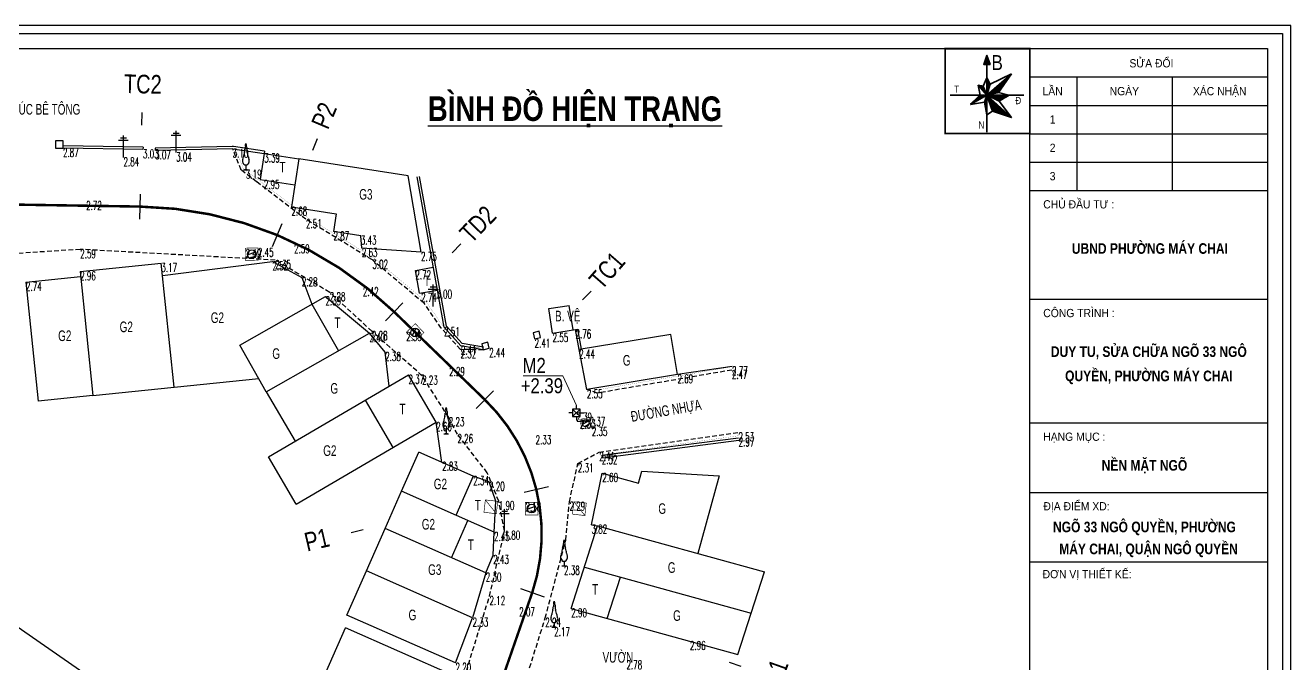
# Model space of a CAD drawing. Header units: millimetres. Extents: x 599607 to 1199256, y 2309327 to 4618784.
# Drawn here: x 1198620.4 to 1198722, y 4618589.2 to 4618640.5 of the extents above; entities that cross this region are included whole.
import ezdxf
from ezdxf.enums import TextEntityAlignment as Align

# ---------------------------------------------------------------- set-up
doc = ezdxf.new("R2010")
doc.units = ezdxf.units.MM
doc.linetypes.add('DASHDOT', pattern=[1, 0.5, -0.25, 0, -0.25])
doc.linetypes.add('DASHED', pattern=[19.05, 12.7, -6.35])
for name, color, linetype in [('BT7-THAY', 7, 'Continuous'), ('CAY', 3, 'Continuous'), ('cd', 7, 'Continuous'), ('chu', 6, 'Continuous'), ('coc', 1, 'Continuous'), ('Coc tren tuyen', 3, 'Continuous'), ('Docao', 22, 'Continuous'), ('ENTTNTHIETKE1', 2, 'Continuous'), ('GA', 7, 'Continuous'), ('KHUNGTEN', 5, 'Continuous'), ('NOI', 2, 'Continuous'), ('T.bao', 6, 'Continuous'), ('thep', 2, 'Continuous'), ('TXT', 5, 'Continuous')]:
    doc.layers.add(name, color=color, linetype=linetype)
doc.layers.add('KCS_Plotter', color=11, linetype='Continuous', plot=False)
for name, color, linetype, lineweight in [('Khung', 1, 'Continuous', 35), ('Khungbo', 32, 'Continuous', 25), ('LC Dim', 8, 'Continuous', 18), ('LC Net dam 1', 30, 'Continuous', 30), ('LC Net truc', 79, 'DASHDOT', 13), ('LC Text2', 7, 'Continuous', 25)]:
    doc.layers.add(name, color=color, linetype=linetype, lineweight=lineweight)
doc.styles.add('LC 1', font='')
doc.styles.add('LC3', font='', dxfattribs={"width": 0.8})
doc.styles.get("Standard").update_dxf_attribs({"font": 'RomanS'})
doc.styles.add('style1', font='')
doc.styles.add('T2', font='', dxfattribs={"width": 0.8})
doc.styles.add('Ten duong', font='', dxfattribs={"width": 0.85})
doc.styles.add('VnAvantH-B', font='')
doc.styles.get('LC 1').set_extended_font_data('.VnAvantH', bold=True)
doc.styles.get('LC3').set_extended_font_data('.VnArialH', bold=True)
doc.styles.get('style1').set_extended_font_data('.VnAvantH')
doc.styles.get('T2').set_extended_font_data('.VnArialH')
doc.styles.get('Ten duong').set_extended_font_data('.VnBlackH')
doc.styles.get('VnAvantH-B').set_extended_font_data('.VnAvantH', bold=True)
pattern_1 = [(45, (1198617.5965223, 4618579.6919348), (-0.00212132533, 0.00212132533), [])]

# ---------------------------------------------------------------- blocks, each defined once
blk = doc.blocks.new('cdien')
at = {"layer": 'cd', "extrusion": (-0.000518657, 0.000768986, 1)}
for p, q in [((-0.8, 2.78, 0), (0.76, 2.78, 0)), ((-0.46, 3.14, 0), (0.49, 3.14, 0)), ((0, 0), (0, 3.5, 0))]:
    blk.add_line(p, q, dxfattribs=at)
blk = doc.blocks.new('cay')
at = {"layer": 'CAY', "color": 3, "extrusion": (-0.000518657, 0.000768986, 1)}
for p, q in [((-0.2, 0, 0), (0.2, 0, 0)), ((-0.02, 0.76, 0), (-0.02, 0, 0)), ((-0.38, -0.01, 0), (0.36, -0.01, 0))]:
    blk.add_line(p, q, dxfattribs=at)
blk.add_lwpolyline([(-0.06, 3.91), (-0.02, 4.2), (0.02, 3.91, 0.060426), (0.05, 3.76, -0.106971), (0.13, 3.29, 0.106991), (0.2, 2.82)], format="xyb", dxfattribs=at)
for centre, radius, start, end in [((2.45, 1.79), 2.88, 159.0493, 175.3553), ((-1.29, 3.22), 1.12, 339.0493, 3.4768), ((0.96, 3.36), 1.12, 159.0538, 183.4768), ((-0.67, 3.98), 0.619, 339.0538, 352.8855), ((-2.49, 1.79), 2.88, 4.6759, 20.9819), ((-0.04, 1.39), 0.539, 154.1495, 205.8817), ((-1.53, 2.12), 1.12, 334.1495, 355.3553), ((0.91, 1.85), 1.59, 205.8817, 218.192), ((-0.1, 1.06), 0.312, 218.192, 284.9931), ((0.06, 1.06), 0.312, 255.038, 321.8392), ((-0.94, 1.85), 1.59, 321.8392, 334.1495), ((1.5, 2.12), 1.12, 184.6759, 205.8817), ((0, 1.39), 0.539, 334.1495, 25.8817)]:
    blk.add_arc(centre, radius, start, end, dxfattribs=at)
blk = doc.blocks.new('TIEUDE1')
at = {"layer": 'LC Text2', "color": 7, "style": 'LC 1'}
blk.add_attdef('TIªU§Ò', text='', height=5, dxfattribs=at).set_placement((0, 0), align=Align.BOTTOM_CENTER)
blk.add_attdef('TL', text='', height=3, dxfattribs=at).set_placement((0, -2), align=Align.TOP_CENTER)
blk = doc.blocks.new('coctrentuyen')
at = {"layer": 'Coc tren tuyen'}
for p, q in [((-8.57, 97.67), (-8.55, 98.67)), ((5.16, 95.66, -2.68), (5.54, 96.59, -2.68)), ((16.33, 87.43), (17.03, 88.15)), ((26.78, 83.64), (27.48, 84.35)), ((-39.07, 79.3), (-39.19, 80.3)), ((-27.57, 78.01), (-27.62, 79.01)), ((8.22, 64.99), (9.19, 65.22)), ((38.56, 54.58), (39.5, 54.25)), ((33.91, 41.2), (34.85, 40.87)), ((28.77, 26.6), (29.68, 26.19)), ((-10.84, 25.62), (-9.91, 25.24)), ((-0.48, 0.14), (0.48, -0.14)), ((16.06, -4.75, -2.74), (17.02, -5.03, -2.74))]:
    blk.add_line(p, q, dxfattribs=at)
for points in [[(-28.18, 90.44), (-28.28, 92.44)], [(-8.73, 90.13), (-8.68, 92.13)], [(-40.23, 88.93), (-40.46, 90.91)], [(10.99, 81.97), (12.38, 83.4)], [(18.26, 74.93), (19.65, 76.36)], [(22.11, 68.22), (24.06, 68.67)], [(21.82, 60.49), (23.71, 59.83)], [(17.17, 47.11), (19.06, 46.45)], [(12.55, 33.81), (14.38, 32.99)], [(4.64, 19.22), (6.49, 18.46)]]:
    blk.add_lwpolyline(points, dxfattribs=at)
at = {"layer": 'Coc tren tuyen', "elevation": -2.68}
blk.add_lwpolyline([(1.91, 87.92), (2.68, 89.77)], dxfattribs=at)
at = {"layer": 'LC Net truc', "color": 1, "ltscale": 4, "extrusion": (0, 0, -1)}
blk.add_lwpolyline([(40.34, 89.92, 0.2, 0.2, 0), (28.23, 91.44, 0.2, 0.2, 0), (8.71, 91.13, 0.2, 0.2, 0.190594), (-11.68, 82.68, 0.2, 0.2, 0), (-18.95, 75.64, 0.2, 0.2, 0.287747), (-22.76, 60.16, 0.2, 0.2, 0), (-13.46, 33.4, 0.2, 0.2, 0), (-5.57, 18.84, 0.2, 0.2, 0), (0, 0, 0, 0, 0)], format="xyseb", dxfattribs=at)
at = {"layer": 'Coc tren tuyen', "char_height": 1.5, "attachment_point": 1}
for s, insert, width, rotation in [('\\Fviet buddy.shx;\\W0.8000000000;\\T1.0000000000;\\o\\lTC2', (-9.99, 101.74), 5.3333, 358.7881), ('\\Fviet buddy.shx;\\W0.8000000000;\\T1.0000000000;\\o\\lP2', (4.98, 97.82, -2.68), 3.9619, 67.2156), ('\\Fviet buddy.shx;\\W0.8000000000;\\T1.0000000000;\\o\\lTD2', (16.8, 89.16), 5.3333, 45.6432), ('\\Fviet buddy.shx;\\W0.8000000000;\\T1.0000000000;\\o\\lTC1', (27.2, 85.36), 4.6476, 48.9036), ('\\Fviet buddy.shx;\\W0.8000000000;\\T1.0000000000;\\o\\l6', (-39.12, 77.6), 2.2857, 6.8516), ('\\Fviet buddy.shx;\\W0.8000000000;\\T1.0000000000;\\o\\l5', (-28.03, 76.93), 2.3619, 2.8244), ('\\Fviet buddy.shx;\\W0.8000000000;\\T1.0000000000;\\o\\lP1', (4.35, 64.91), 3.2762, 13.0894), ('\\Fviet buddy.shx;\\W0.8000000000;\\T1.0000000000;\\o\\lTD1', (40.93, 52.08), 4.6476, 70.5621), ('\\Fviet buddy.shx;\\W0.8000000000;\\T1.0000000000;\\o\\l4', (35.84, 39.91), 2.4381, 70.5446), ('\\Fviet buddy.shx;\\W0.8000000000;\\T1.0000000000;\\o\\l2', (-14.04, 26.37), 2.3619, 67.5359), ('\\Fviet buddy.shx;\\W0.8000000000;\\T1.0000000000;\\o\\l3', (30.56, 25.01), 2.3619, 66.0391), ('\\Fviet buddy.shx;\\W0.8000000000;\\T1.0000000000;\\o\\l1', (18.17, -5.57, -2.74), 1.6762, 73.5383)]:
    blk.add_mtext(s, dxfattribs=dict(at, insert=insert, width=width, rotation=rotation))
blk = doc.blocks.new('khung vpn')
at = {"layer": 'Defpoints'}
for p, q in [((52556.46, -4195.446), (52498.758, -4195.446)), ((52556.46, -4235.276), (52556.46, -4195.446))]:
    blk.add_line(p, q, dxfattribs=at)
at = {"layer": 'KHUNGTEN'}
blk.add_lwpolyline([(52556.243, -4234.885), (52502.048, -4234.885), (52502.048, -4195.662), (52556.243, -4195.662)], close=True, dxfattribs=at)
at = {"layer": 'T.bao'}
for p, q in [((52549.443, -4196.835), (52555.832, -4196.835)), ((52550.703, -4196.835), (52550.703, -4199.885)), ((52553.267, -4196.835), (52553.267, -4199.885)), ((52549.443, -4197.598), (52555.832, -4197.598)), ((52549.443, -4198.36), (52555.832, -4198.36)), ((52549.443, -4199.123), (52555.832, -4199.123))]:
    blk.add_line(p, q, dxfattribs=at)
at = {"layer": 'thep'}
for p, q in [((52549.443, -4199.885), (52555.832, -4199.885)), ((52549.443, -4202.81), (52555.832, -4202.81)), ((52549.443, -4206.138), (52555.832, -4206.138)), ((52549.443, -4208.009), (52555.832, -4208.009)), ((52549.443, -4209.881), (52555.832, -4209.881))]:
    blk.add_line(p, q, dxfattribs=at)
for points in [[(52555.832, -4234.474), (52502.459, -4234.474), (52502.459, -4196.073), (52555.832, -4196.073)], [(52555.832, -4196.073), (52555.832, -4234.474), (52549.443, -4234.474), (52549.443, -4196.073)]]:
    blk.add_lwpolyline(points, close=True, dxfattribs=at)
at = {"layer": 'TXT', "linetype": 'Continuous'}
blk.add_line((52555.832, -4196.073), (52555.832, -4234.474), dxfattribs=at)
at = {"layer": 'BT7-THAY', "linetype": 'ByBlock', "style": 'VnAvantH-B', "width": 0.85}
for s, p in [('ubnd ph\xadêng m¸y chai', (52552.67, -4201.592)), ('nÒn mÆt ngâ', (52552.525, -4207.424)), ('ngâ 33 ng« quyÒn, PH¦êNG', (52552.525, -4209.082)), ('m¸y chai, quËn ng« quyÒn', (52552.634, -4209.673))]:
    blk.add_text(s, height=0.28512, dxfattribs=at).set_placement(p, align=Align.CENTER)
at = {"layer": 'BT7-THAY', "insert": (52552.643, -4204.081), "char_height": 0.28512, "width": 6.5241, "attachment_point": 2, "line_spacing_factor": 1.372151, "style": 'VnAvantH-B'}
blk.add_mtext('{\\W0.85;duy tu, söa ch÷a NGâ 33 ng« quyÒn, PH¦êNG m¸y chai}', dxfattribs=at)
at = {"layer": 'TXT', "linetype": 'Continuous', "style": 'T2', "width": 0.9}
for s, height, p in [('söa ®æi', 0.2218, (52552.713, -4196.577)), ('lÇn', 0.2218, (52550.054, -4197.326)), ('ngµy', 0.2218, (52551.985, -4197.326)), ('x¸c nhËn', 0.2218, (52554.55, -4197.326)), ('1', 0.222, (52550.054, -4198.089)), ('2', 0.222, (52550.054, -4198.851)), ('3', 0.222, (52550.054, -4199.614))]:
    blk.add_text(s, height=height, dxfattribs=at).set_placement(p, align=Align.CENTER)
for s, height, p in [('chñ ®Çu t\xad :', 0.22181, (52549.802, -4200.371)), ('c«ng tr×nh :', 0.22181, (52549.802, -4203.296)), ('h¹ng môc :', 0.2218, (52549.802, -4206.623)), ('®Þa ®iÓm xd:', 0.22181, (52549.806, -4208.494)), ('®¬n vÞ thiÕt kÕ:', 0.22181, (52549.785, -4210.32))]:
    blk.add_text(s, height=height, dxfattribs=at).set_placement(p)

msp = doc.modelspace()

# ---------------------------------------------------------------- hatches: boundary and pattern name
at = {"layer": 'GA'}
h = msp.add_hatch(dxfattribs=at)
h.set_pattern_fill('ANSI31', color=5, scale=2.5, angle=334.90115, style=0)
h.set_pattern_definition([(19.901147, (1196634.95226, 4616724.28663), (-0.10637449, 0.29383791), [])])
h.paths.add_polyline_path([(1198638.964, 4618622.091, 1), (1198638.264, 4618622.082, 1)])
h = msp.add_hatch(dxfattribs=at)
h.set_pattern_fill('ANSI31', color=5, scale=2.5, angle=377.96656, style=0)
h.set_pattern_definition([(62.966558, (1198483.77947, 4615861.16647), (-0.278356685, 0.142034524), [])])
h.paths.add_polyline_path([(1198651.977, 4618616.059, 1), (1198651.471, 4618615.575, 1)])
h = msp.add_hatch(dxfattribs=at)
h.set_pattern_fill('ANSI31', color=5, scale=2, angle=346.24659, style=0)
h.set_pattern_definition([(31.24659, (1197392.48315, 4616804.62748), (-0.129680595, 0.213735685), [])])
h.paths.add_polyline_path([(1198665.69, 4618608.592, 1), (1198665.142, 4618608.475, 1)])
h = msp.add_hatch(dxfattribs=at)
h.set_pattern_fill('ANSI31', color=5, scale=2.5, angle=334.17455, style=0)
h.set_pattern_definition([(19.174545, (1196633.51054, 4616729.44383), (-0.102639704, 0.295163245), [])])
h.paths.add_polyline_path([(1198661.428, 4618601.682, 1), (1198660.728, 4618601.682, 1)])
at = {"layer": 'Khung'}
h = msp.add_hatch(dxfattribs=at)
h.set_pattern_fill('ANSI31', color=150, scale=0.024, style=0)
h.set_pattern_definition(pattern_1)
h.paths.add_polyline_path([(1198697.609, 4618638.044), (1198697.354, 4618637.315), (1198697.609, 4618637.315), (1198697.865, 4618637.315)])
h = msp.add_hatch(dxfattribs=at)
h.set_pattern_fill('ANSI31', color=150, scale=0.024, style=0)
h.set_pattern_definition(pattern_1)
h.paths.add_polyline_path([(1198699.592, 4618636.576), (1198697.609, 4618634.847), (1198697.609, 4618634.847), (1198698.535, 4618635.055)])
h = msp.add_hatch(dxfattribs=at)
h.set_pattern_fill('ANSI31', color=150, scale=0.024, style=0)
h.set_pattern_definition(pattern_1)
h.paths.add_polyline_path([(1198697.882, 4618635.748), (1198697.61, 4618636.251), (1198697.609, 4618636.249), (1198697.609, 4618634.847)])
h = msp.add_hatch(dxfattribs=at)
h.set_pattern_fill('ANSI31', color=150, scale=0.024, style=0)
h.set_pattern_definition(pattern_1)
h.paths.add_polyline_path([(1198697.609, 4618634.847), (1198697.06, 4618634.847), (1198696.287, 4618634.118)])
h = msp.add_hatch(dxfattribs=at)
h.set_pattern_fill('ANSI31', color=150, scale=0.024, style=0)
h.set_pattern_definition(pattern_1)
h.paths.add_polyline_path([(1198697.319, 4618635.583), (1198696.911, 4618635.646), (1198697.609, 4618634.847)])
h = msp.add_hatch(dxfattribs=at)
h.set_pattern_fill('ANSI31', color=150, scale=0.024, style=0)
h.set_pattern_definition(pattern_1)
h.paths.add_polyline_path([(1198697.609, 4618634.847), (1198697.42, 4618634.293), (1198697.609, 4618633.28), (1198697.609, 4618633.28)])
h = msp.add_hatch(dxfattribs=at)
h.set_pattern_fill('ANSI31', color=150, scale=0.024, style=0)
h.set_pattern_definition(pattern_1)
h.paths.add_polyline_path([(1198699.377, 4618634.846), (1198699.373, 4618634.847), (1198697.609, 4618634.847), (1198698.608, 4618634.373)])
h = msp.add_hatch(dxfattribs=at)
h.set_pattern_fill('ANSI31', color=150, scale=0.024, style=0)
h.set_pattern_definition(pattern_1)
h.paths.add_polyline_path([(1198699.592, 4618633.05), (1198697.609, 4618634.847), (1198698.054, 4618633.577)])

# ---------------------------------------------------------------- linework, layer by layer
at = {"layer": 'coc', "color": 1, "elevation": -0.353}
for points in [[(1198664.367, 4618609.364), (1198664.067, 4618609.364)], [(1198664.967, 4618609.664), (1198664.367, 4618609.064)], [(1198664.367, 4618609.664), (1198664.967, 4618609.064)], [(1198664.667, 4618609.664), (1198664.667, 4618609.964)], [(1198664.967, 4618609.364), (1198665.267, 4618609.364)], [(1198664.667, 4618609.064), (1198664.667, 4618608.764)]]:
    msp.add_lwpolyline(points, dxfattribs=at)
msp.add_lwpolyline([(1198664.367, 4618609.064), (1198664.967, 4618609.064), (1198664.967, 4618609.664), (1198664.367, 4618609.664)], close=True, dxfattribs=at)
at = {"layer": 'GA', "color": 5, "elevation": -2.744}
for points, const_width in [([(1198638.122, 4618621.579), (1198639.122, 4618621.59), (1198639.111, 4618622.59), (1198638.111, 4618622.579)], 0.05), ([(1198651.71, 4618615.11), (1198652.433, 4618615.801), (1198651.743, 4618616.524), (1198651.02, 4618615.833)], 0.05), ([(1198665.109, 4618608.058), (1198665.892, 4618608.224), (1198665.726, 4618609.007), (1198664.943, 4618608.841)], 0.04), ([(1198660.579, 4618601.181), (1198661.579, 4618601.18), (1198661.581, 4618602.18), (1198660.581, 4618602.181)], 0.05)]:
    msp.add_lwpolyline(points, close=True, dxfattribs=dict(at, const_width=const_width))
at = {"layer": 'GA', "color": 5}
for centre, radius in [((1198638.614, 4618622.087, -0.294), 0.35), ((1198651.724, 4618615.817, -0.359), 0.35), ((1198665.416, 4618608.534, -0.378), 0.28), ((1198661.078, 4618601.682, -0.56), 0.35)]:
    msp.add_circle(centre, radius, dxfattribs=at)
at = {"layer": 'KCS_Plotter'}
msp.add_line((1198549.897, 4618640.459), (1198721.987, 4618521.665), dxfattribs=at)
at = {"layer": 'Khung', "color": 0}
for p, q in [((1198697.319, 4618635.583, -2.744), (1198697.609, 4618636.249, -2.744)), ((1198697.609, 4618634.847, -2.744), (1198699.592, 4618636.576, -2.744)), ((1198697.609, 4618636.252, -2.744), (1198697.882, 4618635.748, -2.744)), ((1198697.882, 4618635.748, -2.744), (1198699.592, 4618636.576, -2.744)), ((1198699.592, 4618636.576, -2.744), (1198698.535, 4618635.055, -2.744)), ((1198696.287, 4618634.118, -2.744), (1198697.06, 4618634.847, -2.744)), ((1198697.06, 4618634.847, -2.744), (1198696.911, 4618635.646, -2.744)), ((1198696.911, 4618635.646, -2.744), (1198697.319, 4618635.583, -2.744)), ((1198698.535, 4618635.055, -2.744), (1198699.373, 4618634.847, -2.744)), ((1198699.378, 4618634.847, -2.744), (1198698.608, 4618634.373, -2.744)), ((1198699.373, 4618634.847, -2.744), (1198699.378, 4618634.847, -2.744)), ((1198697.42, 4618634.293, -2.744), (1198696.287, 4618634.118, -2.744)), ((1198697.609, 4618633.277, -2.744), (1198697.42, 4618634.293, -2.744)), ((1198698.608, 4618634.373, -2.744), (1198699.592, 4618633.05, -2.744)), ((1198698.054, 4618633.577, -2.744), (1198697.609, 4618633.28, -2.744)), ((1198699.592, 4618633.05, -2.744), (1198698.054, 4618633.577, -2.744))]:
    msp.add_line(p, q, dxfattribs=at)
at = {"layer": 'Khung', "color": 0, "elevation": -2.744}
for points in [[(1198697.609, 4618638.044), (1198697.354, 4618637.315), (1198697.865, 4618637.315)], [(1198697.354, 4618637.315), (1198697.609, 4618638.044), (1198697.865, 4618637.315), (1198697.609, 4618637.315)]]:
    msp.add_lwpolyline(points, close=True, dxfattribs=at)
for points in [[(1198697.609, 4618637.315), (1198697.609, 4618631.892)], [(1198697.882, 4618635.748), (1198697.609, 4618634.847)], [(1198694.655, 4618634.847), (1198700.563, 4618634.847)], [(1198696.287, 4618634.118), (1198697.609, 4618634.847)], [(1198696.911, 4618635.646), (1198697.609, 4618634.847)], [(1198697.319, 4618635.583), (1198697.609, 4618634.847)], [(1198697.42, 4618634.293), (1198697.609, 4618634.847)], [(1198698.535, 4618635.055), (1198697.609, 4618634.847)], [(1198698.054, 4618633.577), (1198697.609, 4618634.847)], [(1198699.592, 4618633.05), (1198697.609, 4618634.847)], [(1198698.608, 4618634.373), (1198697.609, 4618634.847)]]:
    msp.add_lwpolyline(points, dxfattribs=at)
at = {"layer": 'Khungbo', "color": 0, "lineweight": 50, "const_width": 0.137, "elevation": -2.744}
msp.add_lwpolyline([(1198694.261, 4618631.785), (1198701.062, 4618631.785), (1198701.062, 4618638.585), (1198694.261, 4618638.585)], close=True, dxfattribs=at)
at = {"layer": 'LC Dim', "elevation": -2.744}
msp.add_lwpolyline([(1198664.667, 4618609.964), (1198663.578, 4618612.333), (1198660.397, 4618612.333)], dxfattribs=at)
at = {"layer": 'NOI'}
for p, q in [((1198656.391, 4618604.274, -0.4), (1198655.008, 4618601.142, -0.313)), ((1198657.661, 4618603.818, -0.542), (1198656.391, 4618604.274, -0.4)), ((1198658.214, 4618602.284, -2.744), (1198657.661, 4618603.818, -0.542)), ((1198658.063, 4618599.794, -0.446), (1198658.214, 4618602.284, -2.744))]:
    msp.add_line(p, q, dxfattribs=at)
at = {"layer": 'NOI', "elevation": -2.744}
for points in [[(1198622.872, 4618630.594), (1198623.472, 4618630.594), (1198623.472, 4618631.194), (1198622.872, 4618631.194)], [(1198661.317, 4618615.305), (1198661.802, 4618615.424), (1198661.684, 4618615.91), (1198661.198, 4618615.791)], [(1198657.187, 4618614.427), (1198657.673, 4618614.545), (1198657.554, 4618615.031), (1198657.068, 4618614.912)]]:
    msp.add_lwpolyline(points, close=True, dxfattribs=at)
for points in [[(1198629.892, 4618630.689), (1198623.475, 4618630.794)], [(1198629.892, 4618630.689), (1198629.889, 4618630.489)], [(1198629.889, 4618630.489), (1198623.472, 4618630.594)], [(1198630.86, 4618630.609), (1198630.865, 4618630.409)], [(1198637.089, 4618630.545), (1198630.865, 4618630.409)], [(1198637.089, 4618630.545), (1198639.616, 4618630.163)], [(1198639.616, 4618630.163), (1198639.298, 4618628.075)], [(1198639.645, 4618630.361), (1198639.615, 4618630.163)], [(1198639.616, 4618630.163), (1198642.393, 4618629.74)], [(1198642.393, 4618629.74), (1198641.807, 4618625.886)], [(1198651.167, 4618628.374), (1198642.393, 4618629.74)], [(1198639.298, 4618628.075), (1198642.075, 4618627.652)], [(1198652.204, 4618622.264), (1198651.167, 4618628.374)], [(1198657.187, 4618614.427), (1198655.401, 4618614.734), (1198654.051, 4618616.23), (1198651.892, 4618628.294)], [(1198657.221, 4618614.624), (1198655.503, 4618614.92), (1198654.237, 4618616.322), (1198652.089, 4618628.33)], [(1198641.807, 4618625.886), (1198645.393, 4618625.34)], [(1198645.393, 4618625.34), (1198645.176, 4618623.913)], [(1198652.204, 4618622.264), (1198647.45, 4618622.575), (1198647.37, 4618623.579), (1198645.176, 4618623.913)], [(1198624.846, 4618620.703), (1198631.361, 4618621.376)], [(1198624.846, 4618620.703), (1198625.873, 4618610.756)], [(1198632.388, 4618611.429), (1198631.361, 4618621.376)], [(1198631.463, 4618620.382), (1198640.274, 4618621.503)], [(1198640.274, 4618621.503), (1198642.64, 4618620.223), (1198643.449, 4618618.093)], [(1198651.749, 4618620.793), (1198653.188, 4618621.051)], [(1198652.077, 4618618.957), (1198651.749, 4618620.793)], [(1198620.499, 4618619.859), (1198624.886, 4618620.312)], [(1198620.499, 4618619.859), (1198621.486, 4618610.303)], [(1198637.659, 4618614.805), (1198644.534, 4618618.709)], [(1198644.534, 4618618.709), (1198648.06, 4618615.753)], [(1198652.077, 4618618.957), (1198653.517, 4618619.214)], [(1198643.449, 4618618.093), (1198645.578, 4618614.344)], [(1198662.446, 4618617.726), (1198664.099, 4618617.988)], [(1198662.76, 4618615.75), (1198662.446, 4618617.726)], [(1198664.413, 4618616.013), (1198664.099, 4618617.988)], [(1198639.788, 4618611.056), (1198648.06, 4618615.753)], [(1198649.637, 4618611.496), (1198649.322, 4618614.238), (1198648.06, 4618615.753)], [(1198662.76, 4618615.75), (1198664.6, 4618616.042)], [(1198664.6, 4618616.042), (1198664.796, 4618616.078)], [(1198664.889, 4618614.439), (1198664.6, 4618616.042)], [(1198665.085, 4618614.475), (1198664.796, 4618616.078)], [(1198672.247, 4618615.656), (1198664.889, 4618614.439)], [(1198672.779, 4618612.441), (1198672.247, 4618615.656)], [(1198639.788, 4618611.056), (1198637.659, 4618614.805)], [(1198665.517, 4618611.24), (1198664.889, 4618614.439)], [(1198639.969, 4618605.842), (1198651.191, 4618612.405)], [(1198653.413, 4618608.606), (1198651.191, 4618612.405)], [(1198672.779, 4618612.441), (1198665.517, 4618611.24)], [(1198677.162, 4618613.092), (1198672.779, 4618612.441)], [(1198625.873, 4618610.756), (1198632.388, 4618611.429)], [(1198632.388, 4618611.429), (1198639.178, 4618612.131)], [(1198625.873, 4618610.756), (1198621.486, 4618610.303)], [(1198639.788, 4618611.056), (1198642.106, 4618607.092)], [(1198649.96, 4618606.587), (1198647.738, 4618610.386)], [(1198642.191, 4618602.043), (1198653.413, 4618608.606)], [(1198653.878, 4618605.383), (1198653.413, 4618608.606)], [(1198666.75, 4618605.958), (1198677.689, 4618607.373)], [(1198666.775, 4618605.76), (1198677.714, 4618607.175)], [(1198642.191, 4618602.043), (1198639.969, 4618605.842)], [(1198650.634, 4618603.072), (1198652.016, 4618606.205)], [(1198656.391, 4618604.274), (1198652.016, 4618606.205)], [(1198666.775, 4618605.76), (1198666.75, 4618605.958)], [(1198665.879, 4618600.39), (1198666.75, 4618604.529)], [(1198666.75, 4618604.529), (1198669.641, 4618603.73)], [(1198669.641, 4618603.73), (1198669.913, 4618604.692), (1198676.122, 4618604.301), (1198674.404, 4618598.09)], [(1198649.319, 4618600.093), (1198650.634, 4618603.072)], [(1198658.063, 4618599.794), (1198650.634, 4618603.072)], [(1198654.649, 4618597.741), (1198655.963, 4618600.72)], [(1198664.256, 4618593.677), (1198666.372, 4618600.311)], [(1198665.879, 4618600.39), (1198666.372, 4618600.311)], [(1198666.372, 4618600.311), (1198679.752, 4618596.611)], [(1198647.813, 4618596.678), (1198649.319, 4618600.093)], [(1198657.394, 4618596.53), (1198649.319, 4618600.093)], [(1198657.394, 4618596.53), (1198657.994, 4618597.95), (1198658.063, 4618599.794)], [(1198646.253, 4618593.144), (1198647.813, 4618596.678)], [(1198656.339, 4618592.916), (1198647.813, 4618596.678)], [(1198657.394, 4618596.53), (1198656.339, 4618592.916)], [(1198665.314, 4618596.994), (1198678.693, 4618593.294)], [(1198667.149, 4618592.877), (1198668.208, 4618596.194)], [(1198677.635, 4618589.977), (1198679.752, 4618596.611)], [(1198654.967, 4618589.299), (1198646.253, 4618593.144)], [(1198664.256, 4618593.677), (1198677.635, 4618589.977)], [(1198639.611, 4618577.292), (1198646.148, 4618592.108)], [(1198654.862, 4618588.263), (1198646.148, 4618592.108)], [(1198654.967, 4618589.299), (1198656.339, 4618592.916)]]:
    msp.add_lwpolyline(points, dxfattribs=at)
msp.add_lwpolyline([(1198639.645, 4618630.361), (1198637.144, 4618630.739, 0.0429962), (1198637.058, 4618630.745), (1198630.86, 4618630.609)], format="xyb", dxfattribs=at)
at = {"layer": 'NOI', "color": 3, "linetype": 'DASHED', "ltscale": 0.03, "elevation": -2.744}
for points in [[(1198657.187, 4618614.427), (1198655.369, 4618614.446), (1198653.829, 4618616.17), (1198652.447, 4618618.154), (1198648.296, 4618621.631), (1198642.971, 4618624.893), (1198639.007, 4618627.906), (1198637.778, 4618628.846), (1198637.089, 4618630.545)], [(1198636.06, 4618538.756), (1198637.417, 4618542.384), (1198639.427, 4618547.593), (1198643.76, 4618557.75), (1198649.392, 4618571.107), (1198654.492, 4618584.267), (1198657.694, 4618594.651), (1198658.903, 4618599.894), (1198658.439, 4618602.274), (1198657.52, 4618604.56), (1198655.123, 4618607.647), (1198654.426, 4618608.995), (1198652.287, 4618612.346), (1198648.257, 4618615.91), (1198644.875, 4618619.034), (1198640.504, 4618621.623), (1198624.85, 4618622.482), (1198615.366, 4618621.865), (1198604.498, 4618620.433), (1198599.713, 4618619.935)], [(1198677.146, 4618612.801), (1198666.357, 4618610.947), (1198665.517, 4618611.24)], [(1198641.383, 4618536.082), (1198642.251, 4618541.087), (1198644.018, 4618546.03), (1198647.232, 4618556.327), (1198653.262, 4618569.359), (1198658.866, 4618582.369), (1198662.172, 4618592.91), (1198663.822, 4618599.16), (1198664.114, 4618602.222), (1198664.785, 4618605.307), (1198666.502, 4618606.222), (1198677.672, 4618607.79)]]:
    msp.add_lwpolyline(points, dxfattribs=at)
at = {"layer": 'NOI', "const_width": 0.01, "elevation": -2.744}
for points in [[(1198657.189, 4618614.627), (1198655.459, 4618614.645), (1198653.986, 4618616.294), (1198652.596, 4618618.29), (1198648.413, 4618621.794), (1198643.084, 4618625.059), (1198639.129, 4618628.065), (1198637.942, 4618628.972), (1198637.274, 4618630.62)], [(1198677.102, 4618613.057), (1198666.379, 4618611.215), (1198666.052, 4618611.329)], [(1198666.583, 4618605.971), (1198677.708, 4618607.533)], [(1198666.583, 4618605.971), (1198666.545, 4618606.245)]]:
    msp.add_lwpolyline(points, dxfattribs=at)
at = {"layer": 'NOI', "color": 5, "const_width": 0.05, "elevation": -2.744}
for points in [[(1198657.251, 4618601.386), (1198658.244, 4618601.274), (1198658.356, 4618602.268), (1198657.363, 4618602.38)], [(1198664.357, 4618601.238), (1198665.351, 4618601.126), (1198665.462, 4618602.12), (1198664.469, 4618602.231)]]:
    msp.add_lwpolyline(points, close=True, dxfattribs=at)
for points in [[(1198657.363, 4618602.38), (1198658.244, 4618601.274)], [(1198664.469, 4618602.231), (1198665.351, 4618601.126)]]:
    msp.add_lwpolyline(points, dxfattribs=at)

# ---------------------------------------------------------------- block references
at = {"layer": 'CAY', "xscale": 0.5, "yscale": 0.5, "zscale": 0.5}
for p in [(1198638.154, 4618628.88, 0.446), (1198654.232, 4618607.696, -2.744), (1198663.686, 4618597.088, -0.368), (1198662.898, 4618592.162, -0.578)]:
    msp.add_blockref('cay', p, dxfattribs=at)
at = {"layer": 'cd', "xscale": 0.5, "yscale": 0.5, "zscale": 0.5}
for p in [(1198632.548, 4618630.245, 0.3), (1198628.324, 4618629.859, 0.092), (1198653.171, 4618617.908, -0.099), (1198658.903, 4618599.894, -2.744)]:
    msp.add_blockref('cdien', p, dxfattribs=at)
at = {"layer": 'ENTTNTHIETKE1', "color": 6, "xscale": 2.982449788355334, "yscale": 2.982449788355334, "zscale": 2.982449788355334}
msp.add_blockref('khung vpn', (1041974.987, 4631153.162, -2.744), dxfattribs=at)
at = {"layer": 'LC Net dam 1'}
msp.add_blockref('coctrentuyen', (1198638.367, 4618534.785, -2.744), dxfattribs=at)
at = {"layer": 'LC Text2'}
ref = msp.add_blockref('TIEUDE1', (1198664.555, 4618632.195, -2.744), dxfattribs=dict(at, xscale=0.3999724020385234, yscale=0.3999724020385234, zscale=0.3999724020385234, rotation=359.999216292062))
ref.add_attrib('TIªU§Ò', '%%UB×NH §å HIÖN TR¹NG', dxfattribs={"color": 7, "height": 1.96963, "rotation": 359.99922, "style": 'LC3', "width": 0.8}).set_placement((1198664.555, 4618632.195, -2.744), align=Align.BOTTOM_CENTER)

# ---------------------------------------------------------------- texts
at = {"layer": 'chu', "color": 6, "style": 'style1', "width": 0.7}
for s, p in [('b·i ®óc bª t«ng', (1198617.83, 4618633.296, -2.744)), ('t', (1198640.836, 4618628.651, -2.744)), ('g3', (1198647.245, 4618626.473, -2.744)), ('t', (1198652.44, 4618619.535, -2.744)), ('b. vÖ', (1198662.956, 4618616.707, -2.744)), ('g2', (1198628.017, 4618615.84, -2.744)), ('g2', (1198635.33, 4618616.575, -2.744)), ('t', (1198645.247, 4618616.171, -2.744)), ('g2', (1198623.084, 4618615.127, -2.744)), ('g', (1198640.268, 4618613.693, -2.744)), ('g', (1198668.398, 4618613.155, -2.744)), ('g', (1198644.929, 4618610.905, -2.744)), ('t', (1198650.472, 4618609.243, -2.744)), ('g2', (1198644.353, 4618605.911, -2.744)), ('g2', (1198653.227, 4618603.232, -2.744)), ('t', (1198656.527, 4618601.536, -2.744)), ('g', (1198671.246, 4618601.257, -2.744)), ('g2', (1198652.265, 4618600.003, -2.744)), ('t', (1198655.956, 4618598.367, -2.744)), ('g3', (1198652.772, 4618596.363, -2.744)), ('g', (1198672.009, 4618596.528, -2.744)), ('t', (1198665.933, 4618594.773, -2.744)), ('g', (1198651.201, 4618592.724, -2.744)), ('g', (1198672.429, 4618592.674, -2.744)), ('v\xadên', (1198666.769, 4618589.326, -2.744))]:
    msp.add_text(s, height=0.85, dxfattribs=at).set_placement(p)
msp.add_text('®\xadêng nhùa', height=0.85, rotation=9.90493, dxfattribs=at).set_placement((1198669.12, 4618608.636, -0.141))
at = {"layer": 'Docao', "width": 0.6}
for s, p in [('2.87', (1198623.472, 4618630.594, 0.127)), ('2.84', (1198628.324, 4618629.859, 0.092)), ('3.03', (1198629.889, 4618630.489, 0.285)), ('3.07', (1198630.865, 4618630.409, 0.329)), ('3.04', (1198632.548, 4618630.245, 0.3)), ('3.10', (1198637.089, 4618630.545, 0.36)), ('3.39', (1198639.616, 4618630.163, 0.645)), ('3.19', (1198638.149, 4618628.874, 0.446)), ('2.95', (1198639.589, 4618628.03, 0.201)), ('2.72', (1198625.326, 4618626.349, -0.022)), ('2.68', (1198641.807, 4618625.886, -0.06)), ('2.51', (1198642.971, 4618624.893, -0.236)), ('2.87', (1198645.176, 4618623.913, 0.13)), ('3.43', (1198647.37, 4618623.579, 0.681)), ('2.45', (1198639.111, 4618622.59, -0.294)), ('2.59', (1198642.015, 4618622.878, -0.157)), ('2.63', (1198647.45, 4618622.575, -0.115)), ('2.59', (1198624.85, 4618622.482, -0.155)), ('2.49', (1198638.122, 4618622.5, -0.257)), ('2.35', (1198640.504, 4618621.623, -0.397)), ('3.02', (1198648.296, 4618621.631, 0.279)), ('2.75', (1198652.204, 4618622.264, 0.001)), ('2.96', (1198624.846, 4618620.703, 0.22)), ('3.17', (1198631.361, 4618621.376, 0.426)), ('2.52', (1198640.274, 4618621.503, -0.222)), ('2.72', (1198651.749, 4618620.793, -0.021)), ('2.74', (1198620.499, 4618619.859, -0.008)), ('2.28', (1198642.64, 4618620.223, -0.462)), ('2.39', (1198644.534, 4618618.709, -0.356)), ('2.28', (1198644.875, 4618619.034, -0.469)), ('2.42', (1198647.54, 4618619.44, -0.324)), ('2.74', (1198652.21, 4618618.98, -0.004)), ('3.00', (1198653.431, 4618619.239, 0.253)), ('2.40', (1198648.06, 4618615.753, -0.349)), ('2.28', (1198648.257, 4618615.91, -0.466)), ('2.39', (1198651.02, 4618615.833, -0.359)), ('2.51', (1198654.051, 4618616.23, -0.237)), ('2.55', (1198662.76, 4618615.75, -0.194)), ('2.76', (1198664.6, 4618616.042, 0.014)), ('2.32', (1198655.369, 4618614.446, -0.423)), ('2.41', (1198655.401, 4618614.734, -0.337)), ('2.44', (1198657.673, 4618614.545, -0.302)), ('2.41', (1198661.317, 4618615.305, -0.335)), ('2.44', (1198664.889, 4618614.439, -0.3)), ('2.38', (1198649.322, 4618614.238, -0.36)), ('2.37', (1198651.191, 4618612.405, -0.372)), ('2.29', (1198654.459, 4618613.024, -0.459)), ('2.69', (1198672.779, 4618612.441, -0.056)), ('2.47', (1198677.146, 4618612.801, -0.273)), ('2.77', (1198677.162, 4618613.092, 0.028)), ('2.23', (1198652.287, 4618612.346, -0.511)), ('2.55', (1198665.517, 4618611.24, -0.196)), ('2.39', (1198664.667, 4618609.364, -0.353)), ('2.66', (1198653.413, 4618608.606, -0.089)), ('2.23', (1198654.426, 4618608.995, -0.518)), ('2.33', (1198664.949, 4618608.805, -0.419)), ('2.37', (1198665.728, 4618609.007, -0.378)), ('2.26', (1198655.123, 4618607.647, -0.489)), ('2.33', (1198661.398, 4618607.55, -0.41)), ('2.35', (1198665.902, 4618608.218, -0.398)), ('2.53', (1198677.672, 4618607.79, -0.218)), ('2.97', (1198677.689, 4618607.373, 0.23)), ('2.83', (1198653.9, 4618605.428, 0.081)), ('2.31', (1198664.785, 4618605.307, -0.438)), ('2.41', (1198666.502, 4618606.222, -0.335)), ('2.52', (1198666.707, 4618605.958, -0.228)), ('2.34', (1198656.391, 4618604.274, -0.4)), ('2.60', (1198666.75, 4618604.529, -0.141)), ('2.20', (1198657.661, 4618603.818, -0.542)), ('1.90', (1198658.439, 4618602.274, -0.842)), ('2.29', (1198664.114, 4618602.222, -0.45)), ('2.18', (1198660.581, 4618602.181, -0.56)), ('3.82', (1198665.879, 4618600.39, 1.072)), ('2.45', (1198658.063, 4618599.794, -0.298)), ('1.80', (1198658.903, 4618599.894, -0.944)), ('2.43', (1198657.994, 4618597.95, -0.319)), ('2.30', (1198657.394, 4618596.53, -0.446)), ('2.38', (1198663.681, 4618597.082, -0.368)), ('2.12', (1198657.694, 4618594.651, -0.621)), ('2.07', (1198660.077, 4618593.758, -0.672)), ('2.90', (1198664.256, 4618593.677, 0.158)), ('2.33', (1198656.339, 4618592.916, -0.41)), ('2.24', (1198662.172, 4618592.91, -0.502)), ('2.17', (1198662.893, 4618592.156, -0.578)), ('2.96', (1198673.78, 4618591.043, 0.215)), ('2.20', (1198654.967, 4618589.299, -0.543)), ('2.78', (1198668.686, 4618589.501, 0.036))]:
    msp.add_text(s, height=0.7, dxfattribs=at).set_placement(p, align=Align.TOP_LEFT)
at = {"layer": 'Khung', "color": 0, "style": 'Ten duong', "width": 0.85}
for s, height, p in [('B', 1.2, (1198697.98, 4618636.867, -2.744)), ('t', 0.584, (1198694.973, 4618635.043, -2.744)), ('®', 0.584, (1198699.882, 4618634.131, -2.744)), ('n', 0.584, (1198696.932, 4618632.158, -2.744))]:
    msp.add_text(s, height=height, dxfattribs=at).set_placement(p)
at = {"layer": 'LC Text2', "style": 'T2', "width": 0.8}
for s, p in [('M2', (1198660.353, 4618612.572, -5.488)), ('+2.39', (1198660.202, 4618610.939, -5.488))]:
    msp.add_text(s, height=1.2, rotation=359.99922, dxfattribs=at).set_placement(p)

doc.saveas('drawing.dxf')
